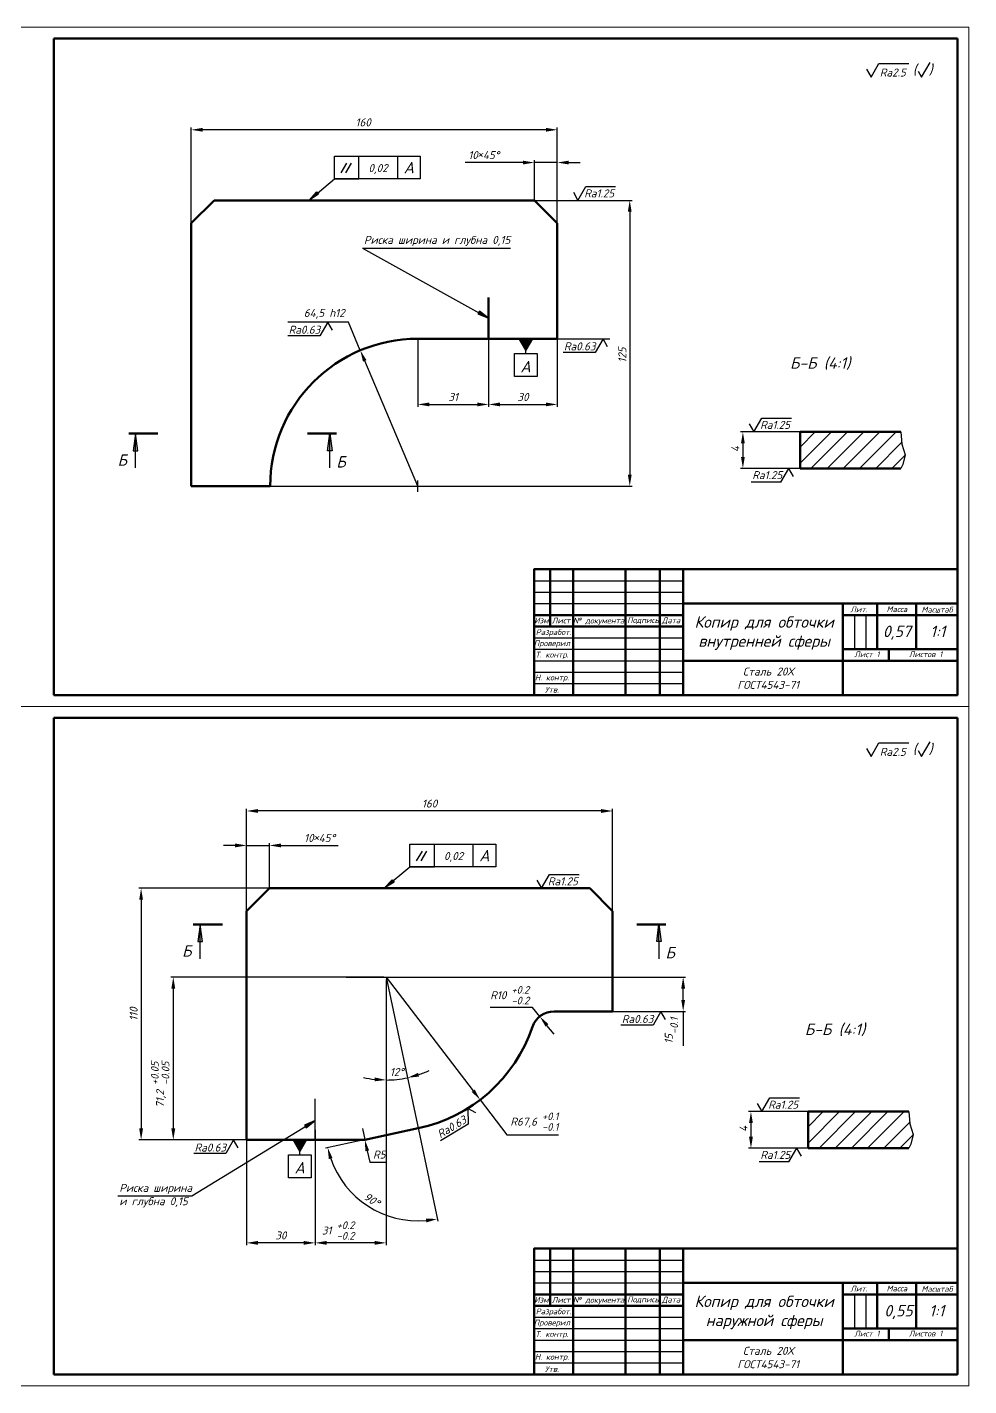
# Model space of a CAD drawing. Extents: x 3984 to 4893, y -1391 to 1983.
# Drawn here: x 4471 to 4883, y -633 to -39 of the extents above; entities that cross this region are included whole.
import ezdxf
from ezdxf.enums import TextEntityAlignment as Align

# ---------------------------------------------------------------- set-up
doc = ezdxf.new("R2010")
doc.units = 0
doc.header["$MEASUREMENT"] = 0
for name, pattern in [('DASHDOTX2', [2, 1, -0.5, 0, -0.5]), ('K5LT_BASIC', [0]), ('K5LT_THIN', [0])]:
    doc.linetypes.add(name, pattern=pattern)
doc.layers.add('0 VIEW0', color=7, linetype='Continuous')
doc.layers.add('OSI', color=18, linetype='DASHDOTX2')
doc.layers.add('Обводка', color=7, linetype='Continuous', lineweight=30)
doc.styles.get("Standard").update_dxf_attribs({"font": 'isocpeui.ttf', "height": 3.5})
doc.dimstyles.new('AM_ISO', dxfattribs={"dimtxt": 3.5, "dimasz": 5, "dimexe": 1, "dimexo": 1, "dimgap": 1.5, "dimtad": 3, "dimtoh": 1, "dimdsep": 46, "dimtxsty": 'Standard', "dimcen": 0, "dimclrd": 256, "dimclre": 256, "dimclrt": 256, "dimadec": 0, "dimazin": 2, "dimtp": 0.1, "dimtm": 0.1, "dimtfac": 0.71, "dimtmove": 0, "dimatfit": 2, "dimfxl": 1, "dimlwd": -1, "dimlwe": -1, "dimarcsym": 1})

# ---------------------------------------------------------------- blocks, each defined once
blk = doc.blocks.new('*D430')
at = {"layer": '0 VIEW0', "transparency": 16777216}
for p, q in [((4627.14, -454.06), (4534.12, -454.06)), ((4535.12, -459.06), (4535.12, -520.26)), ((4568.76, -525.26), (4534.12, -525.26))]:
    blk.add_line(p, q, dxfattribs=at)
at = {"layer": '0 VIEW0', "lineweight": 30, "transparency": 16777216}
for points in [[(4534.29, -459.06), (4535.95, -459.06), (4535.12, -454.06)], [(4534.29, -520.26), (4535.95, -520.26), (4535.12, -525.26)]]:
    blk.add_solid(points, dxfattribs=at)
at = {"layer": 'Defpoints', "color": 0, "lineweight": 30, "transparency": 16777216}
for p in [(4628.14, -454.06), (4535.12, -525.26), (4569.76, -525.26)]:
    blk.add_point(p, dxfattribs=at)
at = {"layer": '0 VIEW0', "lineweight": 30, "transparency": 16777216, "insert": (4529.38, -501.13), "char_height": 3.5, "attachment_point": 5, "rotation": 90}
blk.add_mtext('\\A1;71,2 {\\H3.33\\S+0.05^ -0.05;}', dxfattribs=at)
blk = doc.blocks.new('*D431')
at = {"layer": '0 VIEW0', "transparency": 16777216}
for p, q in [((4815.06, -512.9), (4786.62, -512.9)), ((4787.62, -517.9), (4787.62, -523.9)), ((4814.87, -528.9), (4786.62, -528.9))]:
    blk.add_line(p, q, dxfattribs=at)
at = {"layer": '0 VIEW0', "lineweight": 30, "transparency": 16777216}
for points in [[(4786.78, -517.9), (4788.45, -517.9), (4787.62, -512.9)], [(4786.78, -523.9), (4788.45, -523.9), (4787.62, -528.9)]]:
    blk.add_solid(points, dxfattribs=at)
at = {"layer": 'Defpoints', "color": 0, "lineweight": 30, "transparency": 16777216}
for p in [(4816.06, -512.9), (4787.62, -528.9), (4815.87, -528.9)]:
    blk.add_point(p, dxfattribs=at)
at = {"layer": '0 VIEW0', "lineweight": 30, "transparency": 16777216, "insert": (4784.37, -520.45), "char_height": 3.5, "attachment_point": 5, "rotation": 90}
blk.add_mtext('4', dxfattribs=at)
blk = doc.blocks.new('*D432')
at = {"layer": '0 VIEW0', "transparency": 16777216}
for p, q in [((4592.8, -415.26), (4520.06, -415.26)), ((4521.06, -420.26), (4521.06, -520.26)), ((4568.76, -525.26), (4520.06, -525.26))]:
    blk.add_line(p, q, dxfattribs=at)
at = {"layer": '0 VIEW0', "lineweight": 30, "transparency": 16777216}
for points in [[(4520.23, -420.26), (4521.9, -420.26), (4521.06, -415.26)], [(4520.23, -520.26), (4521.9, -520.26), (4521.06, -525.26)]]:
    blk.add_solid(points, dxfattribs=at)
at = {"layer": 'Defpoints', "color": 0, "lineweight": 30, "transparency": 16777216}
for p in [(4593.8, -415.26), (4521.06, -525.26), (4569.76, -525.26)]:
    blk.add_point(p, dxfattribs=at)
at = {"layer": '0 VIEW0', "lineweight": 30, "transparency": 16777216, "insert": (4517.81, -470.26), "char_height": 3.5, "attachment_point": 5, "rotation": 90}
blk.add_mtext('110', dxfattribs=at)
blk = doc.blocks.new('*D433')
at = {"layer": '0 VIEW0', "transparency": 16777216}
for p, q in [((4567.14, -525), (4567.14, -571.26)), ((4597.14, -526.26), (4597.14, -571.26)), ((4592.14, -570.26), (4572.14, -570.26))]:
    blk.add_line(p, q, dxfattribs=at)
at = {"layer": '0 VIEW0', "lineweight": 30, "transparency": 16777216}
for points in [[(4572.14, -569.43), (4572.14, -571.09), (4567.14, -570.26)], [(4592.14, -569.43), (4592.14, -571.09), (4597.14, -570.26)]]:
    blk.add_solid(points, dxfattribs=at)
at = {"layer": 'Defpoints', "color": 0, "lineweight": 30, "transparency": 16777216}
for p in [(4567.14, -524), (4597.14, -525.26), (4567.14, -570.26)]:
    blk.add_point(p, dxfattribs=at)
at = {"layer": '0 VIEW0', "lineweight": 30, "transparency": 16777216, "insert": (4582.14, -567.01), "char_height": 3.5, "attachment_point": 5}
blk.add_mtext('30', dxfattribs=at)
blk = doc.blocks.new('*D434')
at = {"layer": '0 VIEW0', "transparency": 16777216}
for p, q in [((4628.14, -455.06), (4628.14, -571.26)), ((4597.14, -520.85), (4597.14, -571.26)), ((4623.14, -570.26), (4602.14, -570.26))]:
    blk.add_line(p, q, dxfattribs=at)
at = {"layer": '0 VIEW0', "lineweight": 30, "transparency": 16777216}
for points in [[(4602.14, -569.43), (4602.14, -571.09), (4597.14, -570.26)], [(4623.14, -569.43), (4623.14, -571.09), (4628.14, -570.26)]]:
    blk.add_solid(points, dxfattribs=at)
at = {"layer": 'Defpoints', "color": 0, "lineweight": 30, "transparency": 16777216}
for p in [(4628.14, -454.06), (4597.14, -519.85), (4597.14, -570.26)]:
    blk.add_point(p, dxfattribs=at)
at = {"layer": '0 VIEW0', "lineweight": 30, "transparency": 16777216, "insert": (4607.19, -564.87), "char_height": 3.5, "attachment_point": 5}
blk.add_mtext('\\A1;31 {\\H3.33\\S+0.2^ -0.2;}', dxfattribs=at)
blk = doc.blocks.new('*D435')
at = {"layer": '0 VIEW0', "transparency": 16777216}
for p, q in [((4628.14, -454.06), (4666.21, -503.75)), ((4669.25, -507.72), (4680.97, -523.01)), ((4680.97, -523.01), (4703.47, -523.01))]:
    blk.add_line(p, q, dxfattribs=at)
at = {"layer": '0 VIEW0', "lineweight": 30, "transparency": 16777216}
blk.add_solid([(4666.87, -503.24), (4665.55, -504.26), (4669.25, -507.72)], dxfattribs=at)
at = {"layer": 'Defpoints', "color": 0, "lineweight": 30, "transparency": 16777216}
for p in [(4628.14, -454.06), (4669.25, -507.72)]:
    blk.add_point(p, dxfattribs=at)
at = {"layer": '0 VIEW0', "lineweight": 30, "transparency": 16777216, "insert": (4692.97, -517.27), "char_height": 3.5, "attachment_point": 5}
blk.add_mtext('\\A1;R67,6 {\\H3.33\\S+0.1^ -0.1;}', dxfattribs=at)
blk = doc.blocks.new('*D436')
at = {"layer": '0 VIEW0', "transparency": 16777216}
for p, q in [((4610.69, -454.06), (4759, -454.06)), ((4758, -464.06), (4758, -459.06)), ((4727.14, -469.06), (4759, -469.06))]:
    blk.add_line(p, q, dxfattribs=at)
at = {"layer": '0 VIEW0', "lineweight": 30, "transparency": 16777216}
for points in [[(4757.16, -459.06), (4758.83, -459.06), (4758, -454.06)], [(4757.16, -464.06), (4758.83, -464.06), (4758, -469.06)]]:
    blk.add_solid(points, dxfattribs=at)
at = {"layer": 'Defpoints', "color": 0, "lineweight": 30, "transparency": 16777216}
for p in [(4609.69, -454.06), (4758, -454.06), (4726.14, -469.06)]:
    blk.add_point(p, dxfattribs=at)
at = {"layer": '0 VIEW0', "lineweight": 30, "transparency": 16777216, "insert": (4752.83, -477.51), "char_height": 3.5, "attachment_point": 5, "rotation": 90}
blk.add_mtext('\\A1;15{\\H3.33\\S^ -0.1;}', dxfattribs=at)
blk = doc.blocks.new('*D437')
at = {"layer": '0 VIEW0', "transparency": 16777216}
for p, q in [((4567.14, -424.26), (4567.14, -380.45)), ((4722.14, -381.45), (4572.14, -381.45)), ((4727.14, -434.75), (4727.14, -380.45))]:
    blk.add_line(p, q, dxfattribs=at)
at = {"layer": '0 VIEW0', "lineweight": 30, "transparency": 16777216}
for points in [[(4572.14, -380.61), (4572.14, -382.28), (4567.14, -381.45)], [(4722.14, -380.61), (4722.14, -382.28), (4727.14, -381.45)]]:
    blk.add_solid(points, dxfattribs=at)
at = {"layer": 'Defpoints', "color": 0, "lineweight": 30, "transparency": 16777216}
for p in [(4567.14, -381.45), (4567.14, -425.26), (4727.14, -435.75)]:
    blk.add_point(p, dxfattribs=at)
at = {"layer": '0 VIEW0', "lineweight": 30, "transparency": 16777216, "insert": (4647.14, -378.2), "char_height": 3.5, "attachment_point": 5}
blk.add_mtext('160', dxfattribs=at)
blk = doc.blocks.new('*D438')
at = {"layer": '0 VIEW0', "transparency": 16777216}
for p, q in [((4562.14, -396.51), (4557.14, -396.51)), ((4567.14, -439.95), (4567.14, -395.51)), ((4567.14, -396.51), (4577.14, -396.51)), ((4577.14, -415.36), (4577.14, -395.51)), ((4582.14, -396.51), (4607.21, -396.51))]:
    blk.add_line(p, q, dxfattribs=at)
at = {"layer": '0 VIEW0', "lineweight": 30, "transparency": 16777216}
for points in [[(4562.14, -395.68), (4562.14, -397.35), (4567.14, -396.51)], [(4582.14, -395.68), (4582.14, -397.35), (4577.14, -396.51)]]:
    blk.add_solid(points, dxfattribs=at)
at = {"layer": 'Defpoints', "color": 0, "lineweight": 30, "transparency": 16777216}
for p in [(4567.14, -396.51), (4577.14, -416.36), (4567.14, -440.95)]:
    blk.add_point(p, dxfattribs=at)
at = {"layer": '0 VIEW0', "lineweight": 30, "transparency": 16777216, "insert": (4599.07, -393.26), "char_height": 3.5, "attachment_point": 5}
blk.add_mtext('10 45%%D', dxfattribs=at)
blk = doc.blocks.new('*D439')
at = {"layer": '0 VIEW0', "transparency": 16777216}
blk.add_line((4628.14, -455.07), (4628.14, -500.06), dxfattribs=at)
for start, end in [(257.26194, 263.63097), (270, 282), (288.36903, 294.73806)]:
    blk.add_arc((4628.14, -454.06), 45, start, end, dxfattribs=at)
at = {"layer": '0 VIEW0', "lineweight": 30, "transparency": 16777216}
for points in [[(4623.19, -497.95), (4623.1, -499.62), (4628.14, -499.06)], [(4642.54, -497.57), (4642.1, -495.96), (4637.49, -498.08)]]:
    blk.add_solid(points, dxfattribs=at)
at = {"layer": 'Defpoints', "color": 0, "lineweight": 30, "transparency": 16777216}
for p in [(4628.14, -454.06), (4628.14, -454.06), (4628.14, -454.07), (4631.27, -498.95), (4642.69, -522.53)]:
    blk.add_point(p, dxfattribs=at)
at = {"layer": '0 VIEW0', "lineweight": 30, "transparency": 16777216, "insert": (4632.84, -495.57), "char_height": 3.5, "attachment_point": 5}
blk.add_mtext('12°', dxfattribs=at)
blk = doc.blocks.new('*D440')
at = {"layer": '0 VIEW0', "transparency": 16777216}
for p, q in [((4617.84, -525.36), (4601.61, -528.81)), ((4642.9, -523.51), (4650.82, -560.76))]:
    blk.add_line(p, q, dxfattribs=at)
blk.add_arc((4642.19, -520.18), 40.49, 199.08001, 274.91999, dxfattribs=at)
at = {"layer": '0 VIEW0', "lineweight": 30, "transparency": 16777216}
for points in [[(4603.12, -533.64), (4604.73, -533.19), (4602.59, -528.6)], [(4645.54, -559.7), (4645.79, -561.35), (4650.61, -559.79)]]:
    blk.add_solid(points, dxfattribs=at)
at = {"layer": 'Defpoints', "color": 0, "lineweight": 30, "transparency": 16777216}
for p in [(4642.19, -520.18), (4642.19, -520.18), (4642.69, -522.53), (4618.82, -525.15), (4612.1, -547.27)]:
    blk.add_point(p, dxfattribs=at)
at = {"layer": '0 VIEW0', "lineweight": 30, "transparency": 16777216, "insert": (4621.91, -551.41), "char_height": 3.5, "attachment_point": 5, "rotation": 327}
blk.add_mtext('90°', dxfattribs=at)
blk = doc.blocks.new('*D441')
at = {"transparency": 16777216}
for p, q in [((4617.78, -520.26), (4618.84, -525.14)), ((4619.91, -530.03), (4620.97, -534.91)), ((4620.97, -534.91), (4627.83, -534.91))]:
    blk.add_line(p, q, dxfattribs=at)
blk.add_arc((4617.78, -520.26), 5, 282, 293.75778, dxfattribs=at)
at = {"lineweight": 30, "transparency": 16777216}
blk.add_solid([(4620.72, -529.85), (4619.09, -530.21), (4618.84, -525.14)], dxfattribs=at)
at = {"layer": 'Defpoints', "color": 0, "lineweight": 30, "transparency": 16777216}
for p in [(4617.78, -520.26), (4618.84, -525.14)]:
    blk.add_point(p, dxfattribs=at)
at = {"lineweight": 30, "transparency": 16777216, "insert": (4625.15, -531.66), "char_height": 3.5, "attachment_point": 5}
blk.add_mtext('R5', dxfattribs=at)
blk = doc.blocks.new('*D442')
at = {"transparency": 16777216}
for p, q in [((4692.19, -467.37), (4673.68, -467.37)), ((4695.33, -471.27), (4692.19, -467.37)), ((4701.6, -479.06), (4698.46, -475.16))]:
    blk.add_line(p, q, dxfattribs=at)
at = {"lineweight": 30, "transparency": 16777216}
blk.add_solid([(4699.11, -474.64), (4697.81, -475.69), (4695.33, -471.27)], dxfattribs=at)
at = {"layer": 'Defpoints', "color": 0, "lineweight": 30, "transparency": 16777216}
for p in [(4695.33, -471.27), (4701.6, -479.06)]:
    blk.add_point(p, dxfattribs=at)
at = {"lineweight": 30, "transparency": 16777216, "insert": (4682.19, -461.99), "char_height": 3.5, "attachment_point": 5}
blk.add_mtext('\\A1;R10 {\\H3.33\\S+0.2^ -0.2;}', dxfattribs=at)
blk = doc.blocks.new('*D443')
at = {"layer": '0 VIEW0', "transparency": 16777216}
for p, q in [((4688.38, -114.47), (4735.64, -114.47)), ((4734.64, -119.47), (4734.64, -234.47)), ((4572.57, -239.47), (4735.64, -239.47))]:
    blk.add_line(p, q, dxfattribs=at)
at = {"layer": '0 VIEW0', "lineweight": 30, "transparency": 16777216}
for points in [[(4733.81, -119.47), (4735.47, -119.47), (4734.64, -114.47)], [(4733.81, -234.47), (4735.47, -234.47), (4734.64, -239.47)]]:
    blk.add_solid(points, dxfattribs=at)
at = {"layer": 'Defpoints', "color": 0, "lineweight": 30, "transparency": 16777216}
for p in [(4687.38, -114.47), (4571.57, -239.47), (4734.64, -239.47)]:
    blk.add_point(p, dxfattribs=at)
at = {"layer": '0 VIEW0', "lineweight": 30, "transparency": 16777216, "insert": (4731.39, -182.13), "char_height": 3.5, "attachment_point": 5, "rotation": 90}
blk.add_mtext('125', dxfattribs=at)
blk = doc.blocks.new('*D444')
at = {"layer": '0 VIEW0', "transparency": 16777216}
for p, q in [((4672.97, -170.2), (4672.97, -204.7)), ((4702.97, -171.06), (4702.97, -204.7)), ((4677.97, -203.7), (4697.97, -203.7))]:
    blk.add_line(p, q, dxfattribs=at)
at = {"layer": '0 VIEW0', "lineweight": 30, "transparency": 16777216}
for points in [[(4677.97, -202.86), (4677.97, -204.53), (4672.97, -203.7)], [(4697.97, -202.86), (4697.97, -204.53), (4702.97, -203.7)]]:
    blk.add_solid(points, dxfattribs=at)
at = {"layer": 'Defpoints', "color": 0, "lineweight": 30, "transparency": 16777216}
for p in [(4672.97, -169.2), (4702.97, -170.06), (4702.97, -203.7)]:
    blk.add_point(p, dxfattribs=at)
at = {"layer": '0 VIEW0', "lineweight": 30, "transparency": 16777216, "insert": (4687.97, -200.45), "char_height": 3.5, "attachment_point": 5}
blk.add_mtext('30', dxfattribs=at)
blk = doc.blocks.new('*D445')
at = {"layer": '0 VIEW0', "transparency": 16777216}
for p, q in [((4672.97, -170.2), (4672.97, -204.7)), ((4641.97, -174.95), (4641.97, -204.7)), ((4646.97, -203.7), (4667.97, -203.7))]:
    blk.add_line(p, q, dxfattribs=at)
at = {"layer": '0 VIEW0', "lineweight": 30, "transparency": 16777216}
for points in [[(4646.97, -202.86), (4646.97, -204.53), (4641.97, -203.7)], [(4667.97, -202.86), (4667.97, -204.53), (4672.97, -203.7)]]:
    blk.add_solid(points, dxfattribs=at)
at = {"layer": 'Defpoints', "color": 0, "lineweight": 30, "transparency": 16777216}
for p in [(4672.97, -169.2), (4641.97, -173.95), (4672.97, -203.7)]:
    blk.add_point(p, dxfattribs=at)
at = {"layer": '0 VIEW0', "lineweight": 30, "transparency": 16777216, "insert": (4657.47, -200.45), "char_height": 3.5, "attachment_point": 5}
blk.add_mtext('31', dxfattribs=at)
blk = doc.blocks.new('*D446')
at = {"layer": '0 VIEW0', "transparency": 16777216}
for p, q in [((4611.65, -167.71), (4592.07, -167.71)), ((4616.87, -180.06), (4611.65, -167.71)), ((4641.97, -239.47), (4618.81, -184.66))]:
    blk.add_line(p, q, dxfattribs=at)
at = {"layer": '0 VIEW0', "lineweight": 30, "transparency": 16777216}
blk.add_solid([(4619.58, -184.34), (4618.05, -184.99), (4616.87, -180.06)], dxfattribs=at)
at = {"layer": 'Defpoints', "color": 0, "lineweight": 30, "transparency": 16777216}
for p in [(4616.87, -180.06), (4641.97, -239.47)]:
    blk.add_point(p, dxfattribs=at)
at = {"layer": '0 VIEW0', "lineweight": 30, "transparency": 16777216, "insert": (4601.11, -164.11), "char_height": 3.5, "attachment_point": 5}
blk.add_mtext('64,5 h12', dxfattribs=at)
blk = doc.blocks.new('*D447')
at = {"layer": '0 VIEW0', "transparency": 16777216}
for p, q in [((4542.97, -129.21), (4542.97, -82.63)), ((4702.97, -125.95), (4702.97, -82.63)), ((4697.97, -83.63), (4547.97, -83.63))]:
    blk.add_line(p, q, dxfattribs=at)
at = {"layer": '0 VIEW0', "lineweight": 30, "transparency": 16777216}
for points in [[(4547.97, -82.79), (4547.97, -84.46), (4542.97, -83.63)], [(4697.97, -82.79), (4697.97, -84.46), (4702.97, -83.63)]]:
    blk.add_solid(points, dxfattribs=at)
at = {"layer": 'Defpoints', "color": 0, "lineweight": 30, "transparency": 16777216}
for p in [(4542.97, -83.63), (4542.97, -130.21), (4702.97, -126.95)]:
    blk.add_point(p, dxfattribs=at)
at = {"layer": '0 VIEW0', "lineweight": 30, "transparency": 16777216, "insert": (4618.11, -80.38), "char_height": 3.5, "attachment_point": 5}
blk.add_mtext('160', dxfattribs=at)
blk = doc.blocks.new('*D448')
at = {"layer": '0 VIEW0', "transparency": 16777216}
for p, q in [((4687.97, -97.95), (4662.71, -97.95)), ((4692.97, -114.44), (4692.97, -96.95)), ((4702.97, -97.95), (4692.97, -97.95)), ((4702.97, -113.47), (4702.97, -96.95)), ((4707.97, -97.95), (4712.97, -97.95))]:
    blk.add_line(p, q, dxfattribs=at)
at = {"layer": '0 VIEW0', "lineweight": 30, "transparency": 16777216}
for points in [[(4687.97, -97.12), (4687.97, -98.79), (4692.97, -97.95)], [(4707.97, -97.12), (4707.97, -98.79), (4702.97, -97.95)]]:
    blk.add_solid(points, dxfattribs=at)
at = {"layer": 'Defpoints', "color": 0, "lineweight": 30, "transparency": 16777216}
for p in [(4692.97, -97.95), (4692.97, -115.44), (4702.97, -114.47)]:
    blk.add_point(p, dxfattribs=at)
at = {"layer": '0 VIEW0', "lineweight": 30, "transparency": 16777216, "insert": (4670.85, -94.7), "char_height": 3.5, "attachment_point": 5}
blk.add_mtext('10 45%%D', dxfattribs=at)
blk = doc.blocks.new('*D519')
at = {"layer": '0 VIEW0', "transparency": 16777216}
for p, q in [((4811.54, -215.7), (4783.1, -215.7)), ((4784.1, -220.7), (4784.1, -226.7)), ((4811.35, -231.7), (4783.1, -231.7))]:
    blk.add_line(p, q, dxfattribs=at)
at = {"layer": '0 VIEW0', "lineweight": 30, "transparency": 16777216}
for points in [[(4783.27, -220.7), (4784.93, -220.7), (4784.1, -215.7)], [(4783.27, -226.7), (4784.93, -226.7), (4784.1, -231.7)]]:
    blk.add_solid(points, dxfattribs=at)
at = {"layer": 'Defpoints', "color": 0, "lineweight": 30, "transparency": 16777216}
for p in [(4812.54, -215.7), (4784.1, -231.7), (4812.35, -231.7)]:
    blk.add_point(p, dxfattribs=at)
at = {"layer": '0 VIEW0', "lineweight": 30, "transparency": 16777216, "insert": (4780.85, -223.25), "char_height": 3.5, "attachment_point": 5, "rotation": 90}
blk.add_mtext('4', dxfattribs=at)

msp = doc.modelspace()

# ---------------------------------------------------------------- hatches: boundary and pattern name
at = {"lineweight": 30}
h = msp.add_hatch(color=18, dxfattribs=at)
h.set_gradient(color2=(0, 0, 0), one_color=1)
h.paths.add_polyline_path([(4594.328, -114.47), (4598.169, -111.269), (4597.748, -110.764)])
h.paths.add_polyline_path([(4598.169, -111.269), (4594.328, -114.47), (4598.591, -111.775)])
h = msp.add_hatch(color=18, dxfattribs=at)
h.set_gradient(color2=(0, 0, 0), one_color=1)
h.paths.add_polyline_path([(4668.919, -162.968), (4668.599, -163.543), (4672.971, -165.97)])
h.paths.add_polyline_path([(4668.599, -163.543), (4668.28, -164.119), (4672.971, -165.97)])
h = msp.add_hatch(color=18, dxfattribs=at)
h.set_gradient(color2=(0, 0, 0), one_color=1)
h.paths.add_polyline_path([(4692.102, -174.97), (4686.329, -174.97), (4689.215, -179.97)])
h = msp.add_hatch(color=18, dxfattribs=at)
h.set_gradient(color2=(0, 0, 0), one_color=1)
h.paths.add_polyline_path([(4518.655, -216.448), (4517.653, -223.946), (4518.64, -223.948)])
h.paths.add_polyline_path([(4518.655, -216.448), (4518.64, -223.948), (4519.627, -223.95)])
h = msp.add_hatch(color=18, dxfattribs=at)
h.set_gradient(color2=(0, 0, 0), one_color=1)
h.paths.add_polyline_path([(4603.546, -223.948), (4604.533, -223.946), (4603.531, -216.448)])
h.paths.add_polyline_path([(4602.558, -223.95), (4603.546, -223.948), (4603.531, -216.448)])
h = msp.add_hatch(color=18, dxfattribs=at)
h.set_gradient(color2=(0, 0, 0), one_color=1)
h.paths.add_polyline_path([(4627.342, -415.259), (4631.183, -412.059), (4630.762, -411.553)])
h.paths.add_polyline_path([(4631.183, -412.059), (4627.342, -415.259), (4631.604, -412.564)])
h = msp.add_hatch(color=18, dxfattribs=at)
h.set_gradient(color2=(0, 0, 0), one_color=1)
h.paths.add_polyline_path([(4546.853, -431.052), (4545.851, -438.55), (4546.838, -438.552)])
h.paths.add_polyline_path([(4546.853, -431.052), (4546.838, -438.552), (4547.825, -438.554)])
h = msp.add_hatch(color=18, dxfattribs=at)
h.set_gradient(color2=(0, 0, 0), one_color=1)
h.paths.add_polyline_path([(4747.433, -438.552), (4748.42, -438.55), (4747.418, -431.052)])
h.paths.add_polyline_path([(4746.445, -438.554), (4747.433, -438.552), (4747.418, -431.052)])
h = msp.add_hatch(color=18, dxfattribs=at)
h.set_gradient(color2=(0, 0, 0), one_color=1)
h.paths.add_polyline_path([(4592.523, -518.862), (4592.866, -519.424), (4597.135, -516.822)])
h.paths.add_polyline_path([(4592.866, -519.424), (4593.208, -519.986), (4597.135, -516.822)])
h = msp.add_hatch(color=18, dxfattribs=at)
h.set_gradient(color2=(0, 0, 0), one_color=1)
h.paths.add_polyline_path([(4590.451, -530.259), (4593.338, -525.259), (4587.564, -525.259)])
at = {"layer": '0 VIEW0', "lineweight": 30}
h = msp.add_hatch(dxfattribs=at)
h.set_pattern_fill('ANSI31', color=256, scale=40, style=0)
h.set_pattern_definition([(45, (152.297, 1739.399), (-3.535534, 3.535534), [])])
h.paths.add_polyline_path([(4855.076, -225.727), (4853.703, -221.574), (4853.566, -221.046), (4853.08, -215.702), (4809.08, -215.702), (4809.08, -231.702), (4853.08, -231.702)])
h = msp.add_hatch(dxfattribs=at)
h.set_pattern_fill('ANSI31', color=256, scale=40, style=0)
h.set_pattern_definition([(45, (155.815, 1442.2014), (-3.535534, 3.535534), [])])
h.paths.add_polyline_path([(4858.594, -522.925), (4857.221, -518.772), (4857.084, -518.244), (4856.598, -512.899), (4812.598, -512.899), (4812.598, -528.899), (4856.598, -528.899)])

# ---------------------------------------------------------------- linework, layer by layer
at = {"lineweight": 30}
for p, q in [((4605.543, -105.126), (4605.543, -95.126)), ((4605.543, -95.126), (4643.066, -95.126)), ((4608.485, -102.5), (4610.985, -98.17)), ((4610.485, -102.5), (4612.985, -98.17)), ((4616.233, -105.126), (4616.233, -95.126)), ((4616.233, -95.126), (4633.066, -95.126)), ((4633.066, -95.126), (4633.066, -105.126)), ((4643.066, -95.126), (4643.066, -105.126)), ((4594.328, -114.47), (4605.543, -105.126)), ((4643.066, -105.126), (4605.543, -105.126)), ((4605.543, -105.126), (4616.233, -105.126)), ((4594.328, -114.47), (4597.748, -110.764)), ((4598.591, -111.775), (4594.328, -114.47)), ((4597.748, -110.764), (4598.591, -111.775)), ((4617.784, -135.337), (4672.971, -165.97)), ((4617.784, -135.337), (4682.569, -135.337)), ((4668.919, -162.968), (4668.28, -164.119)), ((4668.28, -164.119), (4672.971, -165.97)), ((4672.971, -165.97), (4668.919, -162.968)), ((4595.167, -167.715), (4585.167, -167.715)), ((4689.215, -179.97), (4686.329, -174.97)), ((4692.102, -174.97), (4689.215, -179.97)), ((4702.971, -174.97), (4725.971, -174.97)), ((4684.215, -181.504), (4694.215, -181.504)), ((4684.215, -191.504), (4684.215, -181.504)), ((4684.215, -181.504), (4689.215, -181.504)), ((4689.215, -181.504), (4689.215, -179.97)), ((4694.215, -181.504), (4694.215, -191.504)), ((4694.215, -191.504), (4684.215, -191.504)), ((4518.655, -216.448), (4517.653, -223.946)), ((4518.625, -231.448), (4518.655, -216.448)), ((4519.627, -223.95), (4518.655, -216.448)), ((4602.558, -223.95), (4603.531, -216.448)), ((4603.561, -231.448), (4603.531, -216.448)), ((4603.531, -216.448), (4604.533, -223.946)), ((4517.653, -223.946), (4519.627, -223.95)), ((4604.533, -223.946), (4602.558, -223.95)), ((4641.971, -241.97), (4641.971, -236.97)), ((4638.557, -405.915), (4638.557, -395.915)), ((4638.557, -395.915), (4676.08, -395.915)), ((4649.247, -405.915), (4649.247, -395.915)), ((4649.247, -395.915), (4666.08, -395.915)), ((4666.08, -395.915), (4666.08, -405.915)), ((4676.08, -395.915), (4676.08, -405.915)), ((4641.499, -403.29), (4643.999, -398.959)), ((4643.499, -403.29), (4645.999, -398.959)), ((4627.342, -415.259), (4638.557, -405.915)), ((4676.08, -405.915), (4638.557, -405.915)), ((4638.557, -405.915), (4649.247, -405.915)), ((4627.342, -415.259), (4630.762, -411.553)), ((4631.604, -412.564), (4627.342, -415.259)), ((4630.762, -411.553), (4631.604, -412.564)), ((4546.853, -431.052), (4545.851, -438.55)), ((4546.823, -446.052), (4546.853, -431.052)), ((4547.825, -438.554), (4546.853, -431.052)), ((4746.445, -438.554), (4747.418, -431.052)), ((4747.448, -446.052), (4747.418, -431.052)), ((4747.418, -431.052), (4748.42, -438.55)), ((4545.851, -438.55), (4547.825, -438.554)), ((4748.42, -438.55), (4746.445, -438.554)), ((4757.995, -469.059), (4757.995, -484.126)), ((4543.238, -549.67), (4597.135, -516.822)), ((4597.135, -516.822), (4592.523, -518.862)), ((4592.523, -518.862), (4593.208, -519.986)), ((4593.208, -519.986), (4597.135, -516.822)), ((4590.451, -530.259), (4587.564, -525.259)), ((4587.564, -525.259), (4593.338, -525.259)), ((4593.338, -525.259), (4590.451, -530.259)), ((4585.451, -531.793), (4595.451, -531.793)), ((4585.451, -541.793), (4585.451, -531.793)), ((4585.451, -531.793), (4590.451, -531.793)), ((4590.451, -531.793), (4590.451, -530.259)), ((4595.451, -531.793), (4595.451, -541.793)), ((4595.451, -541.793), (4585.451, -541.793)), ((4510.95, -549.67), (4543.238, -549.67))]:
    msp.add_line(p, q, dxfattribs=at)
at = {"lineweight": 100}
for p, q in [((4515.655, -216.442), (4528.399, -216.442)), ((4606.531, -216.442), (4593.787, -216.442)), ((4543.853, -431.046), (4556.597, -431.046)), ((4750.418, -431.046), (4737.674, -431.046))]:
    msp.add_line(p, q, dxfattribs=at)
at = {"color": 0, "lineweight": 70}
for p, q in [((4709.857, -275.764), (4709.857, -330.764)), ((4732.857, -275.764), (4732.857, -330.764)), ((4747.857, -275.764), (4747.857, -330.764)), ((4827.857, -290.764), (4758.035, -290.764)), ((4859.857, -290.764), (4859.857, -310.764)), ((4827.857, -315.764), (4758.035, -315.764)), ((4827.857, -315.764), (4877.857, -315.764)), ((4709.857, -572.764), (4709.857, -627.764)), ((4732.857, -572.764), (4732.857, -627.764)), ((4747.857, -572.764), (4747.857, -627.764)), ((4827.857, -587.764), (4758.035, -587.764)), ((4859.857, -587.764), (4859.857, -607.764)), ((4827.857, -612.764), (4758.035, -612.764)), ((4827.857, -612.764), (4877.857, -612.764))]:
    msp.add_line(p, q, dxfattribs=at)
at = {"color": 0, "lineweight": 30}
for p, q in [((4758.035, -275.764), (4758.035, -330.764)), ((4692.857, -280.764), (4757.857, -280.764)), ((4757.857, -280.764), (4758.035, -280.764)), ((4692.857, -285.764), (4757.857, -285.764)), ((4692.857, -290.764), (4758.035, -290.764)), ((4757.857, -285.764), (4758.035, -285.764)), ((4757.857, -290.764), (4757.857, -290.764)), ((4842.857, -290.764), (4842.857, -310.764)), ((4692.857, -295.764), (4757.857, -295.764)), ((4757.857, -295.764), (4758.035, -295.764)), ((4827.857, -295.764), (4877.857, -295.764)), ((4837.857, -295.764), (4837.857, -310.764)), ((4692.857, -300.764), (4757.857, -300.764)), ((4757.857, -300.764), (4758.035, -300.764)), ((4692.857, -305.764), (4757.857, -305.764)), ((4757.857, -305.764), (4758.035, -305.764)), ((4692.857, -310.764), (4757.857, -310.764)), ((4757.857, -310.764), (4758.035, -310.764)), ((4827.857, -310.764), (4877.857, -310.764)), ((4847.857, -310.764), (4847.857, -315.764)), ((4692.857, -315.764), (4757.857, -315.764)), ((4757.857, -315.764), (4758.035, -315.764)), ((4758.035, -315.764), (4758.035, -315.764)), ((4692.857, -320.764), (4758.035, -320.764)), ((4692.857, -325.764), (4758.035, -325.764)), ((4758.035, -572.764), (4758.035, -627.764)), ((4692.857, -577.764), (4757.857, -577.764)), ((4757.857, -577.764), (4758.035, -577.764)), ((4692.857, -582.764), (4757.857, -582.764)), ((4692.857, -587.764), (4758.035, -587.764)), ((4757.857, -582.764), (4758.035, -582.764)), ((4757.857, -587.764), (4757.857, -587.764)), ((4842.857, -587.764), (4842.857, -607.764)), ((4692.857, -592.764), (4757.857, -592.764)), ((4757.857, -592.764), (4758.035, -592.764)), ((4827.857, -592.764), (4877.857, -592.764)), ((4837.857, -592.764), (4837.857, -607.764)), ((4692.857, -597.764), (4757.857, -597.764)), ((4757.857, -597.764), (4758.035, -597.764)), ((4692.857, -602.764), (4757.857, -602.764)), ((4757.857, -602.764), (4758.035, -602.764)), ((4692.857, -607.764), (4757.857, -607.764)), ((4757.857, -607.764), (4758.035, -607.764)), ((4827.857, -607.764), (4877.857, -607.764)), ((4847.857, -607.764), (4847.857, -612.764)), ((4692.857, -612.764), (4757.857, -612.764)), ((4757.857, -612.764), (4758.035, -612.764)), ((4758.035, -612.764), (4758.035, -612.764)), ((4692.857, -617.764), (4758.035, -617.764)), ((4692.857, -622.764), (4758.035, -622.764))]:
    msp.add_line(p, q, dxfattribs=at)
at = {"linetype": 'Continuous', "lineweight": 0}
msp.add_line((4042.857, -335.764), (4882.857, -335.764), dxfattribs=at)
msp.add_lwpolyline([(4042.857, -632.764), (4882.857, -632.764), (4882.857, -38.764), (4042.857, -38.764)], close=True, dxfattribs=at)
at = {"color": 0, "lineweight": 70}
for points in [[(4827.857, -330.764), (4877.857, -330.764), (4877.857, -290.764), (4827.857, -290.764)], [(4827.857, -627.764), (4877.857, -627.764), (4877.857, -587.764), (4827.857, -587.764)]]:
    msp.add_lwpolyline(points, close=True, dxfattribs=at)
at = {"layer": '0 VIEW0', "linetype": 'K5LT_BASIC', "lineweight": 60}
for p, q in [((4482.857, -330.764), (4482.857, -43.764)), ((4482.857, -43.764), (4877.857, -43.764)), ((4877.857, -43.764), (4877.857, -330.764)), ((4877.857, -330.764), (4482.857, -330.764)), ((4482.857, -627.764), (4482.857, -340.764)), ((4482.857, -340.764), (4877.857, -340.764)), ((4877.857, -340.764), (4877.857, -627.764)), ((4877.857, -627.764), (4482.857, -627.764))]:
    msp.add_line(p, q, dxfattribs=at)
at = {"layer": '0 VIEW0', "linetype": 'K5LT_BASIC', "lineweight": 70}
for p, q in [((4542.971, -124.47), (4552.971, -114.47)), ((4692.971, -114.47), (4552.971, -114.47)), ((4692.971, -114.47), (4702.971, -124.47)), ((4542.971, -124.47), (4542.971, -239.47)), ((4702.971, -174.97), (4702.971, -124.47)), ((4672.971, -174.97), (4672.971, -156.97)), ((4641.971, -174.97), (4702.971, -174.97)), ((4809.08, -215.702), (4853.08, -215.702)), ((4809.08, -215.702), (4809.08, -231.702)), ((4853.08, -231.702), (4809.08, -231.702)), ((4542.971, -239.47), (4577.471, -239.47)), ((4567.135, -425.259), (4577.135, -415.259)), ((4577.135, -415.259), (4717.135, -415.259)), ((4717.135, -415.259), (4727.135, -425.259)), ((4567.135, -425.259), (4567.135, -525.259)), ((4727.135, -469.059), (4727.135, -425.259)), ((4727.135, -469.059), (4701.598, -469.059)), ((4812.598, -512.899), (4856.598, -512.899)), ((4812.598, -512.899), (4812.598, -528.899)), ((4642.19, -520.182), (4618.818, -525.15)), ((4567.135, -525.259), (4617.778, -525.259)), ((4856.598, -528.899), (4812.598, -528.899))]:
    msp.add_line(p, q, dxfattribs=at)
at = {"layer": '0 VIEW0', "linetype": 'K5LT_THIN', "lineweight": 30}
msp.add_line((4628.135, -454.059), (4642.897, -523.508), dxfattribs=at)
at = {"layer": '0 VIEW0', "linetype": 'K5LT_BASIC', "lineweight": 30}
msp.add_line((4597.135, -525.259), (4597.135, -507.259), dxfattribs=at)
for points in [[(4853.08, -215.702), (4853.567, -221.051), (4855.076, -225.733), (4853.984, -229.941), (4853.08, -231.702)], [(4856.598, -512.899), (4857.085, -518.248), (4858.594, -522.931), (4857.502, -527.139), (4856.598, -528.899)]]:
    msp.add_lwpolyline(points, dxfattribs=at)
at = {"layer": '0 VIEW0', "linetype": 'K5LT_BASIC', "lineweight": 70}
for centre, radius, start, end in [((4641.971, -239.47), 64.5, 90, 180), ((4701.598, -479.059), 10, 90, 161.206098), ((4628.135, -454.059), 67.6, 282, 341.206098), ((4617.778, -520.259), 5, 270, 282)]:
    msp.add_arc(centre, radius, start, end, dxfattribs=at)
at = {"layer": 'OSI', "color": 0, "linetype": 'ByBlock', "lineweight": 30}
for p, q in [((4838.094, -57.105), (4840.114, -60.605)), ((4840.114, -60.605), (4843.578, -54.605)), ((4860.697, -57.971), (4862.217, -60.605)), ((4862.217, -60.605), (4865.913, -54.203)), ((4709.99, -110.97), (4712.011, -114.47)), ((4712.011, -114.47), (4715.475, -108.47)), ((4602.652, -167.715), (4599.187, -173.715)), ((4604.672, -171.215), (4602.652, -167.715)), ((4722.971, -174.97), (4719.507, -180.97)), ((4724.992, -178.47), (4722.971, -174.97)), ((4786.89, -212.202), (4788.911, -215.702)), ((4788.911, -215.702), (4792.375, -209.702)), ((4800.681, -237.702), (4804.145, -231.702)), ((4806.166, -235.202), (4804.145, -231.702)), ((4838.094, -354.105), (4840.114, -357.605)), ((4840.114, -357.605), (4843.578, -351.605)), ((4860.697, -354.971), (4862.217, -357.605)), ((4862.217, -357.605), (4865.913, -351.203)), ((4696.121, -415.259), (4699.585, -409.259)), ((4694.1, -411.759), (4696.121, -415.259)), ((4748.284, -469.059), (4744.82, -475.059)), ((4750.305, -472.559), (4748.284, -469.059)), ((4790.408, -509.399), (4792.429, -512.899)), ((4792.429, -512.899), (4795.893, -506.899)), ((4667.383, -513.413), (4663.847, -511.456)), ((4663.847, -511.456), (4663.973, -518.383)), ((4561.51, -525.259), (4558.046, -531.259)), ((4563.531, -528.759), (4561.51, -525.259)), ((4804.199, -534.899), (4807.663, -528.899)), ((4809.684, -532.399), (4807.663, -528.899))]:
    msp.add_line(p, q, dxfattribs=at)
at = {"layer": 'OSI', "linetype": 'ByBlock', "lineweight": 30}
for p, q in [((4843.578, -54.605), (4856.578, -54.605)), ((4715.475, -108.47), (4728.475, -108.47)), ((4599.187, -173.715), (4585.187, -173.715)), ((4719.507, -180.97), (4705.507, -180.97)), ((4792.375, -209.702), (4805.375, -209.702)), ((4800.681, -237.702), (4787.681, -237.702)), ((4843.578, -351.605), (4856.578, -351.605)), ((4699.585, -409.259), (4712.585, -409.259)), ((4744.82, -475.059), (4730.82, -475.059)), ((4795.893, -506.899), (4808.893, -506.899)), ((4663.973, -518.383), (4651.979, -525.603)), ((4558.046, -531.259), (4544.046, -531.259)), ((4804.199, -534.899), (4791.199, -534.899))]:
    msp.add_line(p, q, dxfattribs=at)
at = {"layer": 'Обводка', "color": 0, "lineweight": 70}
for p, q in [((4699.857, -275.764), (4699.857, -300.764)), ((4709.857, -275.764), (4709.857, -330.764)), ((4732.857, -275.764), (4732.857, -330.764)), ((4747.857, -275.764), (4747.857, -330.764)), ((4758.035, -275.764), (4758.035, -330.764)), ((4827.857, -290.764), (4827.857, -330.764)), ((4842.857, -290.764), (4842.857, -310.764)), ((4859.857, -290.764), (4859.857, -310.764)), ((4692.857, -295.764), (4758.035, -295.764)), ((4827.857, -295.764), (4877.857, -295.764)), ((4692.857, -300.764), (4758.035, -300.764)), ((4827.857, -310.764), (4877.857, -310.764)), ((4847.857, -310.764), (4847.857, -315.764)), ((4699.857, -572.764), (4699.857, -597.764)), ((4709.857, -572.764), (4709.857, -627.764)), ((4732.857, -572.764), (4732.857, -627.764)), ((4747.857, -572.764), (4747.857, -627.764)), ((4758.035, -572.764), (4758.035, -627.764)), ((4827.857, -587.764), (4827.857, -627.764)), ((4842.857, -587.764), (4842.857, -607.764)), ((4859.857, -587.764), (4859.857, -607.764)), ((4692.857, -592.764), (4758.035, -592.764)), ((4827.857, -592.764), (4877.857, -592.764)), ((4692.857, -597.764), (4758.035, -597.764)), ((4827.857, -607.764), (4877.857, -607.764)), ((4847.857, -607.764), (4847.857, -612.764))]:
    msp.add_line(p, q, dxfattribs=at)
at = {"layer": 'Обводка', "color": 0, "lineweight": 30}
for p, q in [((4832.857, -295.764), (4832.857, -310.764)), ((4832.857, -592.764), (4832.857, -607.764))]:
    msp.add_line(p, q, dxfattribs=at)
at = {"layer": 'Обводка', "color": 0, "lineweight": 70}
for points in [[(4692.857, -330.764), (4877.857, -330.764), (4877.857, -275.764), (4692.857, -275.764)], [(4692.857, -627.764), (4877.857, -627.764), (4877.857, -572.764), (4692.857, -572.764)]]:
    msp.add_lwpolyline(points, close=True, dxfattribs=at)

# ---------------------------------------------------------------- texts
at = {"color": 0, "lineweight": 30}
for s, p in [('Изм.', (4696.433, -298.165)), ('№ документа', (4721.017, -298.55)), ('Подпись', (4740.439, -298.182)), ('Дата', (4752.697, -298.353)), ('Лит.', (4834.815, -293.294)), ('Масса', (4851.433, -293.216)), ('Масштаб', (4868.979, -293.411)), ('Разработ.', (4701.293, -303.566)), ('Проверил', (4700.625, -308.443)), ('Т. контр.', (4700.625, -313.443)), ('Лист 1', (4838.303, -312.955)), ('Листов 1', (4863.957, -312.934)), ('Н. контр.', (4700.625, -323.443)), ('Утв.', (4700.625, -328.443)), ('Изм.', (4696.433, -595.165)), ('№ документа', (4721.017, -595.55)), ('Подпись', (4740.439, -595.182)), ('Дата', (4752.697, -595.353)), ('Лит.', (4834.815, -590.294)), ('Масса', (4851.433, -590.216)), ('Масштаб', (4868.979, -590.411)), ('Разработ.', (4701.293, -600.566)), ('Проверил', (4700.625, -605.443)), ('Т. контр.', (4700.625, -610.443)), ('Лист 1', (4838.303, -609.955)), ('Листов 1', (4863.957, -609.934)), ('Н. контр.', (4700.625, -620.443)), ('Утв.', (4700.625, -625.443))]:
    msp.add_text(s, height=2.5, dxfattribs=at).set_placement(p, align=Align.MIDDLE)
for p in [(4708.601, -299.423), (4708.601, -596.423)]:
    msp.add_text('Лист', height=2.5, dxfattribs=at).set_placement(p, align=Align.RIGHT)
at = {"lineweight": 30, "attachment_point": 1}
for s, insert, char_height, width in [('0,02', (4620.435, -98.621), 3.5, 3.79189), ('A', (4635.845, -97.653), 5, 1.93627), ('Риска ширина и глубна 0,15', (4618.458, -130.034), 3.5, 65.63395), ('Б-Б (4:1)', (4804.695, -183.094), 5, 37.18104), ('A', (4686.864, -184.647), 5, 2.96598), ('Б', (4510.774, -225.523), 5, 3.27483), ('Б', (4606.382, -226.276), 5, 3.27483), ('\\pxqc;Сталь 20Х\\PГОСТ4543-71', (4781.408, -318.726), 3.5, 27.55102), ('0,02', (4653.449, -399.41), 3.5, 3.79189), ('A', (4668.859, -398.443), 5, 1.93627), ('Б', (4538.972, -440.126), 5, 3.27483), ('Б', (4750.269, -440.879), 5, 3.27483), ('Б-Б (4:1)', (4811.166, -474.405), 5, 37.18104), ('A', (4588.1, -534.937), 5, 2.96598), ('Риска ширина и глубна 0,15', (4511.527, -544.469), 3.5, 34.95104), ('\\pxqc;Сталь 20Х\\PГОСТ4543-71', (4781.408, -615.726), 3.5, 27.55102)]:
    msp.add_mtext(s, dxfattribs=dict(at, insert=insert, char_height=char_height, width=width))
at = {"layer": 'OSI', "color": 0, "linetype": 'ByBlock', "lineweight": 30, "attachment_point": 1}
for s, insert, char_height, width in [('Ra2.5', (4843.948, -56.839), 3.5, 4.06839), ('(', (4858.356, -55.017), 4.5, 1.91148), (')', (4865.342, -55.006), 4.5, 1.91148), ('Ra1.25', (4714.746, -109.664), 3.5, 4.06839), ('Ra0.63', (4585.559, -169.302), 3.5, 4.06839), ('Ra0.63', (4705.879, -176.557), 3.5, 4.06839), ('Ra1.25', (4791.646, -210.896), 3.5, 4.06839), ('Ra1.25', (4788.211, -232.854), 3.5, 4.06839), ('0,57', (4845.285, -300.431), 5, 8.00699), ('1:1', (4865.973, -300.431), 5, 8.00699), ('Ra2.5', (4843.948, -353.839), 3.5, 4.06839), ('(', (4858.356, -352.017), 4.5, 1.91148), (')', (4865.342, -352.006), 4.5, 1.91148), ('Ra1.25', (4698.856, -410.453), 3.5, 4.06839), ('Ra0.63', (4731.192, -470.646), 3.5, 4.06839), ('Ra1.25', (4795.164, -508.093), 3.5, 4.06839), ('Ra0.63', (4544.418, -526.846), 3.5, 4.06839), ('Ra1.25', (4791.729, -530.051), 3.5, 4.06839), ('0,55', (4845.899, -597.431), 5, 8.00699), ('1:1', (4865.513, -597.431), 5, 8.00699)]:
    msp.add_mtext(s, dxfattribs=dict(at, insert=insert, char_height=char_height, width=width))
at = {"layer": 'OSI', "linetype": 'ByBlock', "lineweight": 70, "char_height": 3.5, "width": 2.28574, "attachment_point": 1}
for insert in [(4668.023, -92.47), (4596.344, -391.119)]:
    msp.add_mtext('×', dxfattribs=dict(at, insert=insert))
at = {"layer": 'OSI', "color": 0, "linetype": 'ByBlock', "lineweight": 30, "insert": (4650.021, -521.631), "char_height": 3.5, "width": 4.06839, "attachment_point": 1, "rotation": 31.044696}
msp.add_mtext('Ra0.63', dxfattribs=at)
at = {"layer": 'Обводка', "color": 0, "lineweight": 30, "char_height": 5, "width": 72.28773, "attachment_point": 1}
for s, insert in [('\\pxqc;{\\C256;Копир для обточки внутренней сферы}', (4757.248, -296.314)), ('\\pxqc;{\\C256;Копир для обточки наружной сферы}', (4757.248, -593.314))]:
    msp.add_mtext(s, dxfattribs=dict(at, insert=insert))

# ---------------------------------------------------------------- dimensions: what is measured, and where the dimension line sits
at = {"lineweight": 30}
dim = msp.add_radius_dim(center=(4701.598, -479.059), mpoint=(4695.328, -471.269), text='R10 {\\H3.33\\S+0.2^ -0.2;}', dimstyle='AM_ISO', override={"dimtolj": 1}, dxfattribs=at)
dim.commit()
dim.dimension.update_dxf_attribs({"geometry": '*D442', "text_midpoint": (4682.188, -461.989)})
dim = msp.add_radius_dim(center=(4617.778, -520.259), mpoint=(4618.843, -525.144), dimstyle='AM_ISO', dxfattribs=at)
dim.commit()
dim.dimension.update_dxf_attribs({"geometry": '*D441', "text_midpoint": (4625.154, -531.665)})
at = {"layer": '0 VIEW0', "lineweight": 30}
for base, p1, p2, picture, middle in [((4542.971, -83.627), (4702.971, -126.952), (4542.971, -130.208), '*D447', (4618.113, -83.627)), ((4672.971, -203.697), (4641.971, -173.949), (4672.971, -169.196), '*D445', (4657.471, -203.697)), ((4702.971, -203.697), (4672.971, -169.196), (4702.971, -170.056), '*D444', (4687.971, -203.697)), ((4567.135, -381.445), (4727.135, -435.747), (4567.135, -425.259), '*D437', (4647.135, -381.445)), ((4567.135, -570.259), (4597.135, -525.259), (4567.135, -523.998), '*D433', (4582.135, -570.259))]:
    dim = msp.add_linear_dim(base=base, p1=p1, p2=p2, dimstyle='AM_ISO', dxfattribs=at)
    dim.commit()
    dim.dimension.update_dxf_attribs({"geometry": picture, "text_midpoint": middle, "dimtype": 160})
for base, p1, p2, picture, middle in [((4692.971, -97.952), (4702.971, -114.47), (4692.971, -115.438), '*D448', (4670.846, -97.952)), ((4567.135, -396.513), (4577.135, -416.361), (4567.135, -440.952), '*D438', (4599.066, -396.513))]:
    dim = msp.add_linear_dim(base=base, p1=p1, p2=p2, text='10 45%%D', dimstyle='AM_ISO', dxfattribs=at)
    dim.commit()
    dim.dimension.update_dxf_attribs({"geometry": picture, "text_midpoint": middle, "dimtype": 160})
for base, p1, p2, picture, middle in [((4734.639, -239.47), (4687.383, -114.47), (4571.569, -239.47), '*D443', (4734.639, -182.13)), ((4521.063, -525.259), (4593.796, -415.259), (4569.758, -525.259), '*D432', (4521.063, -470.259))]:
    dim = msp.add_linear_dim(base=base, p1=p1, p2=p2, angle=90, dimstyle='AM_ISO', dxfattribs=at)
    dim.commit()
    dim.dimension.update_dxf_attribs({"geometry": picture, "text_midpoint": middle, "dimtype": 160})
dim = msp.add_radius_dim(center=(4641.971, -239.47), mpoint=(4616.867, -180.056), text='64,5 h12', dimstyle='AM_ISO', dxfattribs=at)
dim.commit()
dim.dimension.update_dxf_attribs({"geometry": '*D446', "text_midpoint": (4601.109, -167.715), "dimtype": 164})
for base, p1, p2, picture, middle in [((4784.1, -231.702), (4812.54, -215.702), (4812.349, -231.702), '*D519', (4784.1, -223.249)), ((4787.618, -528.899), (4816.058, -512.899), (4815.866, -528.899), '*D431', (4787.618, -520.446))]:
    dim = msp.add_linear_dim(base=base, p1=p1, p2=p2, angle=90, text='4', dimstyle='AM_ISO', dxfattribs=at)
    dim.commit()
    dim.dimension.update_dxf_attribs({"geometry": picture, "text_midpoint": middle, "dimtype": 160})
dim = msp.add_linear_dim(base=(4535.119, -525.259), p1=(4628.135, -454.059), p2=(4569.758, -525.259), angle=90, text='71,2 {\\H3.33\\S+0.05^ -0.05;}', dimstyle='AM_ISO', override={"dimtolj": 1}, dxfattribs=at)
dim.commit()
dim.dimension.update_dxf_attribs({"geometry": '*D430', "text_midpoint": (4535.119, -501.129), "dimtype": 160})
dim = msp.add_linear_dim(base=(4597.135, -570.259), p1=(4628.135, -454.059), p2=(4597.135, -519.845), text='31 {\\H3.33\\S+0.2^ -0.2;}', dimstyle='AM_ISO', override={"dimtolj": 1}, dxfattribs=at)
dim.commit()
dim.dimension.update_dxf_attribs({"geometry": '*D434', "text_midpoint": (4607.193, -570.259), "dimtype": 160})
dim = msp.add_linear_dim(base=(4757.995, -454.059), p1=(4726.135, -469.059), p2=(4609.691, -454.059), angle=90, text='15{\\H3.33\\S^ -0.1;}', dimstyle='AM_ISO', override={"dimtmove": 2, "dimtolj": 1}, dxfattribs=at)
dim.commit()
dim.dimension.update_dxf_attribs({"geometry": '*D436', "text_midpoint": (4752.834, -477.507), "dimtype": 160, "text_rotation": 90})
dim = msp.add_angular_dim_2l(base=(4631.275, -498.953), line1=((4628.135, -454.059), (4628.135, -454.069)), line2=((4628.135, -454.059), (4642.689, -522.529)), dimstyle='AM_ISO', dxfattribs=at)
dim.commit()
dim.dimension.update_dxf_attribs({"geometry": '*D439', "text_midpoint": (4632.839, -498.816), "dimtype": 162})
dim = msp.add_radius_dim(center=(4628.135, -454.059), mpoint=(4669.251, -507.718), text='R67,6 {\\H3.33\\S+0.1^ -0.1;}', dimstyle='AM_ISO', override={"dimtolj": 1}, dxfattribs=at)
dim.commit()
dim.dimension.update_dxf_attribs({"geometry": '*D435', "text_midpoint": (4692.966, -523.006), "dimtype": 164})
dim = msp.add_angular_dim_2l(base=(4612.101, -547.274), line1=((4642.19, -520.182), (4618.818, -525.15)), line2=((4642.19, -520.182), (4642.689, -522.529)), dimstyle='AM_ISO', override={"dimtmove": 1}, dxfattribs=at)
dim.commit()
dim.dimension.update_dxf_attribs({"geometry": '*D440', "text_midpoint": (4621.908, -551.413)})

doc.saveas('drawing.dxf')
